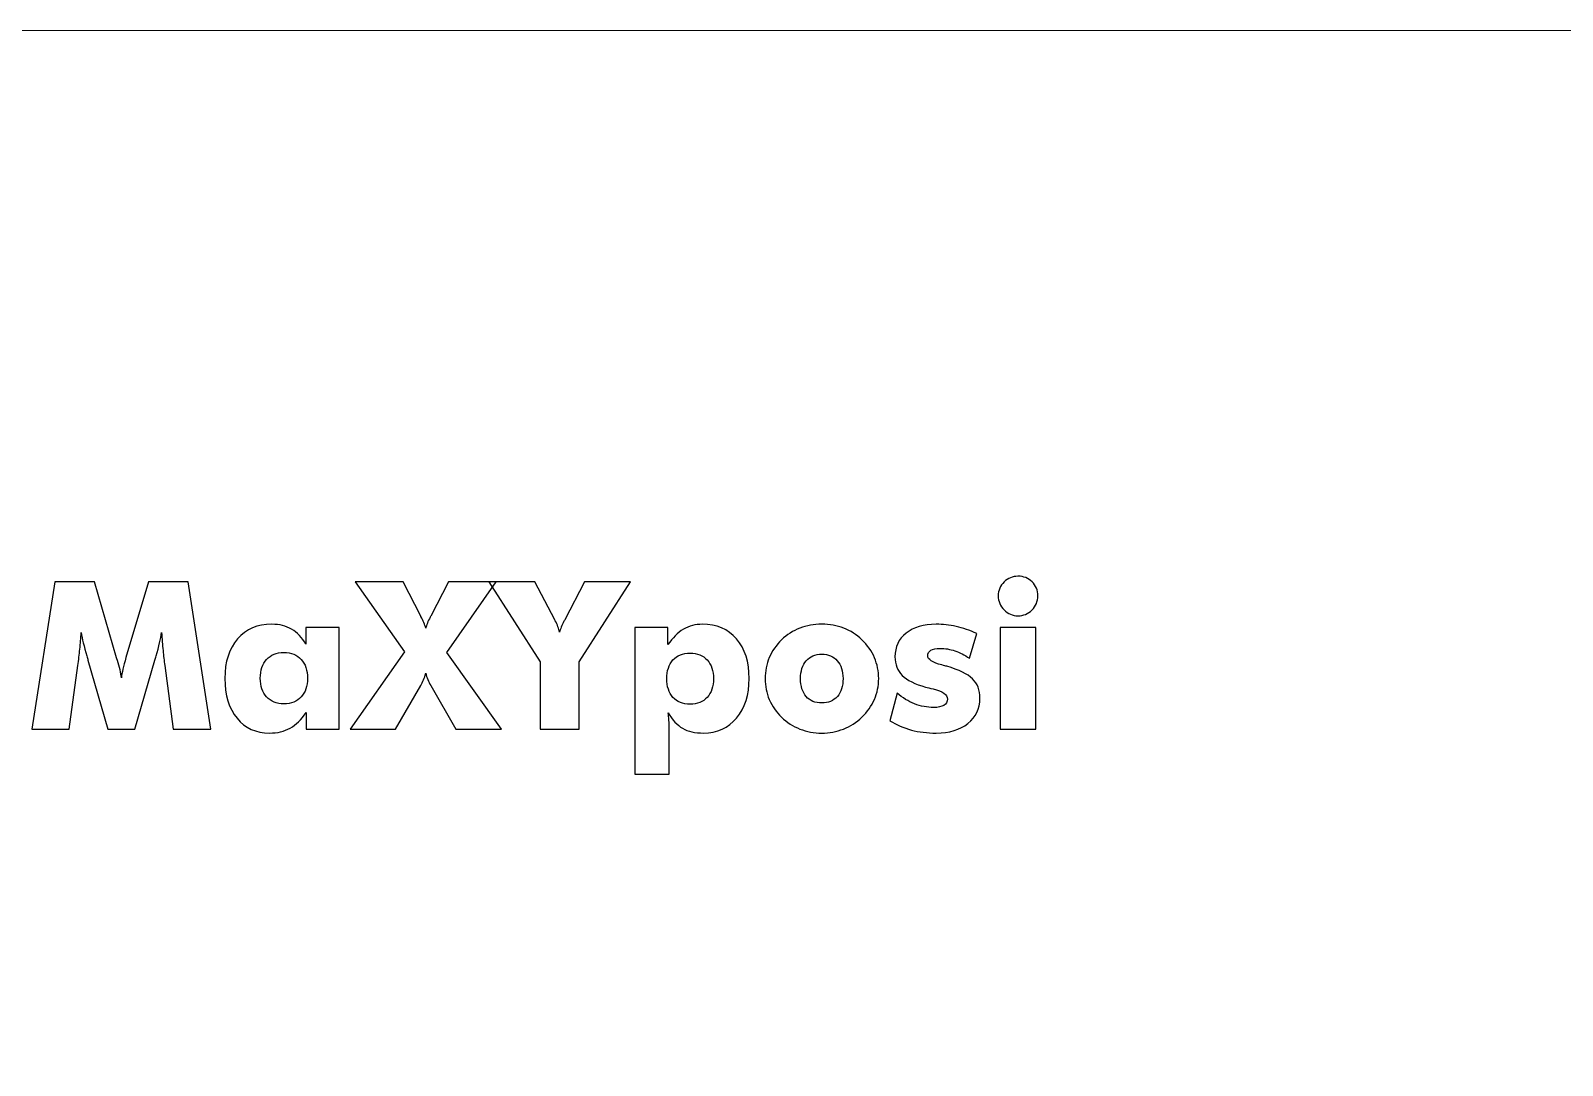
# Model space of a CAD drawing. Header units: centimetres. Extents: x -13.8 to 12.2, y -7.5 to 12.7.
# Drawn here: x -0.43 to 5.86, y 3.45 to 7.7 of the extents above; entities that cross this region are included whole.
import ezdxf

# ---------------------------------------------------------------- set-up
doc = ezdxf.new("R2010")
doc.units = ezdxf.units.CM
doc.header["$MEASUREMENT"] = 0
doc.layers.add('Layer 1', color=7, linetype='Continuous')

msp = doc.modelspace()

# ---------------------------------------------------------------- linework, layer by layer
at = {"layer": 'Layer 1', "lineweight": 9}
msp.add_open_spline([(-13.50318, 7.7), (-13.50318, 7.7), (11.80318, 7.7), (11.80318, 7.7), (11.80318, 7.7), (11.99393, 7.7), (12.15, 7.54394), (12.15, 7.35318), (12.15, 7.35318), (12.15, 7.35318), (12.15, -7.15318), (12.15, -7.15318), (12.15, -7.15318), (12.15, -7.34394), (11.99393, -7.5), (11.80318, -7.5), (11.80318, -7.5), (11.80318, -7.5), (-13.50318, -7.5), (-13.50318, -7.5), (-13.50318, -7.5), (-13.69394, -7.5), (-13.85, -7.34394), (-13.85, -7.15318), (-13.85, -7.15318), (-13.85, -7.15318), (-13.85, 7.35318), (-13.85, 7.35318), (-13.85, 7.35318), (-13.85, 7.54394), (-13.69394, 7.7), (-13.50318, 7.7)], degree=3, knots=[0, 0, 0, 0, 0.1111111, 0.1111111, 0.1111111, 0.1111111, 0.2222222, 0.2222222, 0.2222222, 0.2222222, 0.3333333, 0.3333333, 0.3333333, 0.3333333, 0.4444444, 0.4444444, 0.4444444, 0.4444444, 0.5555556, 0.5555556, 0.5555556, 0.5555556, 0.6666667, 0.6666667, 0.6666667, 0.6666667, 0.7777778, 0.7777778, 0.7777778, 0.7777778, 1, 1, 1, 1], dxfattribs=at)
at = {"layer": 'Layer 1', "color": 1}
for points, knots in [([(0.30909, 4.83001), (0.30909, 4.83001), (0.15485, 4.83001), (0.15485, 4.83001), (0.15485, 4.83001), (0.15485, 4.83001), (0.11944, 5.09177), (0.11944, 5.09177), (0.11944, 5.09177), (0.1169, 5.11025), (0.11464, 5.13072), (0.11252, 5.15343), (0.11252, 5.15343), (0.11055, 5.17601), (0.10857, 5.20071), (0.10702, 5.22738), (0.10702, 5.22738), (0.10307, 5.20169), (0.09559, 5.1698), (0.0843, 5.13142), (0.0843, 5.13142), (0.08176, 5.12352), (0.07992, 5.11759), (0.0788, 5.11364), (0.0788, 5.11364), (0.0788, 5.11364), (-0.00333, 4.83001), (-0.00333, 4.83001), (-0.00333, 4.83001), (-0.00333, 4.83001), (-0.1134, 4.83001), (-0.1134, 4.83001), (-0.1134, 4.83001), (-0.1134, 4.83001), (-0.19552, 5.11364), (-0.19552, 5.11364), (-0.19552, 5.11364), (-0.19665, 5.11759), (-0.19834, 5.12352), (-0.2006, 5.13142), (-0.2006, 5.13142), (-0.21217, 5.1698), (-0.21965, 5.20155), (-0.22332, 5.22695), (-0.22332, 5.22695), (-0.22487, 5.20409), (-0.22685, 5.18137), (-0.22911, 5.15894), (-0.22911, 5.15894), (-0.23122, 5.1365), (-0.2339, 5.11406), (-0.23687, 5.09177), (-0.23687, 5.09177), (-0.23687, 5.09177), (-0.27243, 4.83001), (-0.27243, 4.83001), (-0.27243, 4.83001), (-0.27243, 4.83001), (-0.42581, 4.83001), (-0.42581, 4.83001), (-0.42581, 4.83001), (-0.42581, 4.83001), (-0.3324, 5.43537), (-0.3324, 5.43537), (-0.3324, 5.43537), (-0.3324, 5.43537), (-0.16913, 5.43537), (-0.16913, 5.43537), (-0.16913, 5.43537), (-0.16913, 5.43537), (-0.07784, 5.12324), (-0.07784, 5.12324), (-0.07784, 5.12324), (-0.07727, 5.12098), (-0.07614, 5.11745), (-0.07445, 5.11237), (-0.07445, 5.11237), (-0.06598, 5.08457), (-0.06062, 5.06072), (-0.05836, 5.04083), (-0.05836, 5.04083), (-0.05723, 5.05169), (-0.05526, 5.06355), (-0.05215, 5.07667), (-0.05215, 5.07667), (-0.04919, 5.08979), (-0.04496, 5.1056), (-0.03974, 5.12408), (-0.03974, 5.12408), (-0.03974, 5.12408), (0.05241, 5.43537), (0.05241, 5.43537), (0.05241, 5.43537), (0.05241, 5.43537), (0.2161, 5.43537), (0.2161, 5.43537), (0.2161, 5.43537), (0.2161, 5.43537), (0.30909, 4.83001), (0.30909, 4.83001)], [0, 0, 0, 0, 0.0384615, 0.0384615, 0.0384615, 0.0384615, 0.0769231, 0.0769231, 0.0769231, 0.0769231, 0.1153846, 0.1153846, 0.1153846, 0.1153846, 0.1538462, 0.1538462, 0.1538462, 0.1538462, 0.1923077, 0.1923077, 0.1923077, 0.1923077, 0.2307692, 0.2307692, 0.2307692, 0.2307692, 0.2692308, 0.2692308, 0.2692308, 0.2692308, 0.3076923, 0.3076923, 0.3076923, 0.3076923, 0.3461538, 0.3461538, 0.3461538, 0.3461538, 0.3846154, 0.3846154, 0.3846154, 0.3846154, 0.4230769, 0.4230769, 0.4230769, 0.4230769, 0.4615385, 0.4615385, 0.4615385, 0.4615385, 0.5, 0.5, 0.5, 0.5, 0.5384615, 0.5384615, 0.5384615, 0.5384615, 0.5769231, 0.5769231, 0.5769231, 0.5769231, 0.6153846, 0.6153846, 0.6153846, 0.6153846, 0.6538462, 0.6538462, 0.6538462, 0.6538462, 0.6923077, 0.6923077, 0.6923077, 0.6923077, 0.7307692, 0.7307692, 0.7307692, 0.7307692, 0.7692308, 0.7692308, 0.7692308, 0.7692308, 0.8076923, 0.8076923, 0.8076923, 0.8076923, 0.8461538, 0.8461538, 0.8461538, 0.8461538, 0.8846154, 0.8846154, 0.8846154, 0.8846154, 0.9230769, 0.9230769, 0.9230769, 0.9230769, 1, 1, 1, 1]), ([(1.17099, 5.29483), (1.17099, 5.29483), (1.17184, 5.29313), (1.17184, 5.29313), (1.17184, 5.29313), (1.18143, 5.27493), (1.18792, 5.25898), (1.19131, 5.24516), (1.19131, 5.24516), (1.19427, 5.25786), (1.20048, 5.27281), (1.2098, 5.29017), (1.2098, 5.29017), (1.21093, 5.29215), (1.21177, 5.2937), (1.21234, 5.29483), (1.21234, 5.29483), (1.21234, 5.29483), (1.28501, 5.43537), (1.28501, 5.43537), (1.28501, 5.43537), (1.28501, 5.43537), (1.48059, 5.43537), (1.48059, 5.43537), (1.48059, 5.43537), (1.48059, 5.43537), (1.27852, 5.14426), (1.27852, 5.14426), (1.27852, 5.14426), (1.27852, 5.14426), (1.50204, 4.83001), (1.50204, 4.83001), (1.50204, 4.83001), (1.50204, 4.83001), (1.31478, 4.83001), (1.31478, 4.83001), (1.31478, 4.83001), (1.31478, 4.83001), (1.21234, 5.0095), (1.21234, 5.0095), (1.21234, 5.0095), (1.20768, 5.0174), (1.20345, 5.02573), (1.19992, 5.03406), (1.19992, 5.03406), (1.19639, 5.04252), (1.19343, 5.05099), (1.19131, 5.05945), (1.19131, 5.05945), (1.18877, 5.04986), (1.18581, 5.04097), (1.18256, 5.03264), (1.18256, 5.03264), (1.17932, 5.02432), (1.17537, 5.0167), (1.17099, 5.0095), (1.17099, 5.0095), (1.17099, 5.0095), (1.0677, 4.83001), (1.0677, 4.83001), (1.0677, 4.83001), (1.0677, 4.83001), (0.88059, 4.83001), (0.88059, 4.83001), (0.88059, 4.83001), (0.88059, 4.83001), (1.10481, 5.14751), (1.10481, 5.14751), (1.10481, 5.14751), (1.10481, 5.14751), (0.90189, 5.43537), (0.90189, 5.43537), (0.90189, 5.43537), (0.90189, 5.43537), (1.09832, 5.43537), (1.09832, 5.43537), (1.09832, 5.43537), (1.09832, 5.43537), (1.17099, 5.29483), (1.17099, 5.29483)], [0, 0, 0, 0, 0.047619, 0.047619, 0.047619, 0.047619, 0.0952381, 0.0952381, 0.0952381, 0.0952381, 0.1428571, 0.1428571, 0.1428571, 0.1428571, 0.1904762, 0.1904762, 0.1904762, 0.1904762, 0.2380952, 0.2380952, 0.2380952, 0.2380952, 0.2857143, 0.2857143, 0.2857143, 0.2857143, 0.3333333, 0.3333333, 0.3333333, 0.3333333, 0.3809524, 0.3809524, 0.3809524, 0.3809524, 0.4285714, 0.4285714, 0.4285714, 0.4285714, 0.4761905, 0.4761905, 0.4761905, 0.4761905, 0.5238095, 0.5238095, 0.5238095, 0.5238095, 0.5714286, 0.5714286, 0.5714286, 0.5714286, 0.6190476, 0.6190476, 0.6190476, 0.6190476, 0.6666667, 0.6666667, 0.6666667, 0.6666667, 0.7142857, 0.7142857, 0.7142857, 0.7142857, 0.7619048, 0.7619048, 0.7619048, 0.7619048, 0.8095238, 0.8095238, 0.8095238, 0.8095238, 0.8571429, 0.8571429, 0.8571429, 0.8571429, 0.9047619, 0.9047619, 0.9047619, 0.9047619, 1, 1, 1, 1]), ([(1.66205, 4.83001), (1.66205, 4.83001), (1.66205, 5.1063), (1.66205, 5.1063), (1.66205, 5.1063), (1.66205, 5.1063), (1.45039, 5.43537), (1.45039, 5.43537), (1.45039, 5.43537), (1.45039, 5.43537), (1.63976, 5.43537), (1.63976, 5.43537), (1.63976, 5.43537), (1.63976, 5.43537), (1.72118, 5.27945), (1.72118, 5.27945), (1.72118, 5.27945), (1.72174, 5.2786), (1.72259, 5.27719), (1.72372, 5.27493), (1.72372, 5.27493), (1.73218, 5.2587), (1.73811, 5.24304), (1.7415, 5.22822), (1.7415, 5.22822), (1.74418, 5.24177), (1.7501, 5.25673), (1.75928, 5.27324), (1.75928, 5.27324), (1.76083, 5.27634), (1.76196, 5.27832), (1.76252, 5.27945), (1.76252, 5.27945), (1.76252, 5.27945), (1.8431, 5.43537), (1.8431, 5.43537), (1.8431, 5.43537), (1.8431, 5.43537), (2.03289, 5.43537), (2.03289, 5.43537), (2.03289, 5.43537), (2.03289, 5.43537), (1.82122, 5.1063), (1.82122, 5.1063), (1.82122, 5.1063), (1.82122, 5.1063), (1.82122, 4.83001), (1.82122, 4.83001), (1.82122, 4.83001), (1.82122, 4.83001), (1.66205, 4.83001), (1.66205, 4.83001)], [0, 0, 0, 0, 0.0714286, 0.0714286, 0.0714286, 0.0714286, 0.1428571, 0.1428571, 0.1428571, 0.1428571, 0.2142857, 0.2142857, 0.2142857, 0.2142857, 0.2857143, 0.2857143, 0.2857143, 0.2857143, 0.3571429, 0.3571429, 0.3571429, 0.3571429, 0.4285714, 0.4285714, 0.4285714, 0.4285714, 0.5, 0.5, 0.5, 0.5, 0.5714286, 0.5714286, 0.5714286, 0.5714286, 0.6428571, 0.6428571, 0.6428571, 0.6428571, 0.7142857, 0.7142857, 0.7142857, 0.7142857, 0.7857143, 0.7857143, 0.7857143, 0.7857143, 0.8571429, 0.8571429, 0.8571429, 0.8571429, 1, 1, 1, 1]), ([(3.54263, 5.3778), (3.54263, 5.40009), (3.55053, 5.419), (3.56648, 5.43467), (3.56648, 5.43467), (3.58228, 5.45033), (3.60133, 5.45823), (3.62377, 5.45823), (3.62377, 5.45823), (3.64691, 5.45823), (3.66624, 5.45047), (3.68176, 5.43509), (3.68176, 5.43509), (3.69743, 5.41971), (3.70519, 5.40066), (3.70519, 5.3778), (3.70519, 5.3778), (3.70519, 5.35494), (3.69729, 5.33561), (3.68134, 5.31966), (3.68134, 5.31966), (3.66554, 5.30372), (3.64635, 5.29567), (3.62377, 5.29567), (3.62377, 5.29567), (3.60161, 5.29567), (3.58256, 5.30386), (3.56662, 5.32009), (3.56662, 5.32009), (3.55067, 5.33631), (3.54263, 5.3555), (3.54263, 5.3778)], [0, 0, 0, 0, 0.1111111, 0.1111111, 0.1111111, 0.1111111, 0.2222222, 0.2222222, 0.2222222, 0.2222222, 0.3333333, 0.3333333, 0.3333333, 0.3333333, 0.4444444, 0.4444444, 0.4444444, 0.4444444, 0.5555556, 0.5555556, 0.5555556, 0.5555556, 0.6666667, 0.6666667, 0.6666667, 0.6666667, 0.7777778, 0.7777778, 0.7777778, 0.7777778, 1, 1, 1, 1]), ([(0.83557, 5.24741), (0.83557, 5.24741), (0.83557, 4.83001), (0.83557, 4.83001), (0.83557, 4.83001), (0.83557, 4.83001), (0.7001, 4.83001), (0.7001, 4.83001), (0.7001, 4.83001), (0.7001, 4.83001), (0.7001, 4.89774), (0.7001, 4.89774), (0.7001, 4.89774), (0.68077, 4.86882), (0.65918, 4.84765), (0.63505, 4.8341), (0.63505, 4.8341), (0.61092, 4.8207), (0.58256, 4.81392), (0.5501, 4.81392), (0.5501, 4.81392), (0.49437, 4.81392), (0.44992, 4.83424), (0.41647, 4.87488), (0.41647, 4.87488), (0.38317, 4.91552), (0.36652, 4.97013), (0.36652, 5.03843), (0.36652, 5.03843), (0.36652, 5.10659), (0.38402, 5.16063), (0.41887, 5.20085), (0.41887, 5.20085), (0.45373, 5.24092), (0.50057, 5.26096), (0.55956, 5.26096), (0.55956, 5.26096), (0.59103, 5.26096), (0.61812, 5.25419), (0.64084, 5.24078), (0.64084, 5.24078), (0.66356, 5.22738), (0.68303, 5.20677), (0.69926, 5.17883), (0.69926, 5.17883), (0.69926, 5.17883), (0.69926, 5.24741), (0.69926, 5.24741), (0.69926, 5.24741), (0.69926, 5.24741), (0.83557, 5.24741), (0.83557, 5.24741)], [0, 0, 0, 0, 0.0714286, 0.0714286, 0.0714286, 0.0714286, 0.1428571, 0.1428571, 0.1428571, 0.1428571, 0.2142857, 0.2142857, 0.2142857, 0.2142857, 0.2857143, 0.2857143, 0.2857143, 0.2857143, 0.3571429, 0.3571429, 0.3571429, 0.3571429, 0.4285714, 0.4285714, 0.4285714, 0.4285714, 0.5, 0.5, 0.5, 0.5, 0.5714286, 0.5714286, 0.5714286, 0.5714286, 0.6428571, 0.6428571, 0.6428571, 0.6428571, 0.7142857, 0.7142857, 0.7142857, 0.7142857, 0.7857143, 0.7857143, 0.7857143, 0.7857143, 0.8571429, 0.8571429, 0.8571429, 0.8571429, 1, 1, 1, 1]), ([(2.05081, 4.64544), (2.05081, 4.64544), (2.05081, 5.24741), (2.05081, 5.24741), (2.05081, 5.24741), (2.05081, 5.24741), (2.18642, 5.24741), (2.18642, 5.24741), (2.18642, 5.24741), (2.18642, 5.24741), (2.18642, 5.17714), (2.18642, 5.17714), (2.18642, 5.17714), (2.20519, 5.20536), (2.22621, 5.22639), (2.24964, 5.24022), (2.24964, 5.24022), (2.27306, 5.25405), (2.29903, 5.26096), (2.32767, 5.26096), (2.32767, 5.26096), (2.38637, 5.26096), (2.43308, 5.24092), (2.46779, 5.20085), (2.46779, 5.20085), (2.50251, 5.16063), (2.51986, 5.1063), (2.51986, 5.03772), (2.51986, 5.03772), (2.51986, 4.97098), (2.50265, 4.91693), (2.46808, 4.87573), (2.46808, 4.87573), (2.4335, 4.83453), (2.38835, 4.81392), (2.33275, 4.81392), (2.33275, 4.81392), (2.29747, 4.81392), (2.26869, 4.82041), (2.24653, 4.8334), (2.24653, 4.8334), (2.22438, 4.84624), (2.20462, 4.86755), (2.18727, 4.89732), (2.18727, 4.89732), (2.18868, 4.88914), (2.18967, 4.87898), (2.19037, 4.86726), (2.19037, 4.86726), (2.19108, 4.85541), (2.19136, 4.84073), (2.19136, 4.82338), (2.19136, 4.82338), (2.19136, 4.82338), (2.19136, 4.64544), (2.19136, 4.64544), (2.19136, 4.64544), (2.19136, 4.64544), (2.05081, 4.64544), (2.05081, 4.64544)], [0, 0, 0, 0, 0.0625, 0.0625, 0.0625, 0.0625, 0.125, 0.125, 0.125, 0.125, 0.1875, 0.1875, 0.1875, 0.1875, 0.25, 0.25, 0.25, 0.25, 0.3125, 0.3125, 0.3125, 0.3125, 0.375, 0.375, 0.375, 0.375, 0.4375, 0.4375, 0.4375, 0.4375, 0.5, 0.5, 0.5, 0.5, 0.5625, 0.5625, 0.5625, 0.5625, 0.625, 0.625, 0.625, 0.625, 0.6875, 0.6875, 0.6875, 0.6875, 0.75, 0.75, 0.75, 0.75, 0.8125, 0.8125, 0.8125, 0.8125, 0.875, 0.875, 0.875, 0.875, 1, 1, 1, 1]), ([(3.05171, 5.03772), (3.05171, 5.00767), (3.04578, 4.97902), (3.03407, 4.95207), (3.03407, 4.95207), (3.02236, 4.92498), (3.00543, 4.90071), (2.98299, 4.87926), (2.98299, 4.87926), (2.96041, 4.85781), (2.93515, 4.84144), (2.90721, 4.83043), (2.90721, 4.83043), (2.87913, 4.81943), (2.8495, 4.81392), (2.81803, 4.81392), (2.81803, 4.81392), (2.786, 4.81392), (2.75608, 4.81943), (2.72814, 4.83043), (2.72814, 4.83043), (2.70006, 4.84144), (2.67509, 4.85781), (2.65307, 4.87926), (2.65307, 4.87926), (2.63092, 4.90028), (2.61413, 4.92427), (2.60256, 4.95136), (2.60256, 4.95136), (2.59099, 4.9786), (2.5852, 5.00739), (2.5852, 5.03772), (2.5852, 5.03772), (2.5852, 5.0682), (2.59099, 5.09699), (2.60242, 5.12408), (2.60242, 5.12408), (2.61385, 5.15104), (2.63064, 5.17531), (2.65307, 5.1969), (2.65307, 5.1969), (2.6748, 5.21806), (2.69964, 5.23415), (2.72772, 5.24487), (2.72772, 5.24487), (2.75566, 5.2556), (2.78572, 5.26096), (2.81803, 5.26096), (2.81803, 5.26096), (2.85035, 5.26096), (2.8804, 5.2556), (2.9082, 5.24487), (2.9082, 5.24487), (2.936, 5.23415), (2.96098, 5.21806), (2.98299, 5.1969), (2.98299, 5.1969), (3.00571, 5.17502), (3.02278, 5.15061), (3.03435, 5.12366), (3.03435, 5.12366), (3.04592, 5.09671), (3.05171, 5.06792), (3.05171, 5.03772)], [0, 0, 0, 0, 0.0588235, 0.0588235, 0.0588235, 0.0588235, 0.1176471, 0.1176471, 0.1176471, 0.1176471, 0.1764706, 0.1764706, 0.1764706, 0.1764706, 0.2352941, 0.2352941, 0.2352941, 0.2352941, 0.2941176, 0.2941176, 0.2941176, 0.2941176, 0.3529412, 0.3529412, 0.3529412, 0.3529412, 0.4117647, 0.4117647, 0.4117647, 0.4117647, 0.4705882, 0.4705882, 0.4705882, 0.4705882, 0.5294118, 0.5294118, 0.5294118, 0.5294118, 0.5882353, 0.5882353, 0.5882353, 0.5882353, 0.6470588, 0.6470588, 0.6470588, 0.6470588, 0.7058824, 0.7058824, 0.7058824, 0.7058824, 0.7647059, 0.7647059, 0.7647059, 0.7647059, 0.8235294, 0.8235294, 0.8235294, 0.8235294, 0.8823529, 0.8823529, 0.8823529, 0.8823529, 1, 1, 1, 1]), ([(3.09743, 4.86472), (3.09743, 4.86472), (3.12805, 4.97733), (3.12805, 4.97733), (3.12805, 4.97733), (3.14964, 4.95856), (3.17321, 4.94417), (3.19903, 4.93401), (3.19903, 4.93401), (3.22485, 4.92399), (3.25082, 4.91891), (3.27692, 4.91891), (3.27692, 4.91891), (3.29541, 4.91891), (3.30952, 4.92187), (3.31911, 4.9278), (3.31911, 4.9278), (3.32885, 4.93373), (3.33365, 4.94233), (3.33365, 4.95362), (3.33365, 4.95362), (3.33365, 4.97211), (3.31417, 4.98594), (3.27523, 4.99511), (3.27523, 4.99511), (3.26253, 4.99807), (3.25223, 5.00075), (3.24461, 5.00287), (3.24461, 5.00287), (3.20044, 5.01501), (3.16855, 5.03095), (3.14851, 5.05071), (3.14851, 5.05071), (3.12862, 5.07032), (3.1186, 5.096), (3.1186, 5.12733), (3.1186, 5.12733), (3.1186, 5.16797), (3.13384, 5.20028), (3.16432, 5.22455), (3.16432, 5.22455), (3.1948, 5.24882), (3.236, 5.26096), (3.28807, 5.26096), (3.28807, 5.26096), (3.31488, 5.26096), (3.34211, 5.25786), (3.36977, 5.25165), (3.36977, 5.25165), (3.39743, 5.24544), (3.42579, 5.23584), (3.45472, 5.22286), (3.45472, 5.22286), (3.45472, 5.22286), (3.4241, 5.12126), (3.4241, 5.12126), (3.4241, 5.12126), (3.40463, 5.13453), (3.38473, 5.14469), (3.36455, 5.1516), (3.36455, 5.1516), (3.34437, 5.15851), (3.32433, 5.1619), (3.30416, 5.1619), (3.30416, 5.1619), (3.28736, 5.1619), (3.27466, 5.15922), (3.26606, 5.154), (3.26606, 5.154), (3.25745, 5.14878), (3.25322, 5.14116), (3.25322, 5.13128), (3.25322, 5.13128), (3.25322, 5.11646), (3.27255, 5.1039), (3.31121, 5.0936), (3.31121, 5.0936), (3.3201, 5.0912), (3.32673, 5.08937), (3.33111, 5.08824), (3.33111, 5.08824), (3.38205, 5.07371), (3.41747, 5.05649), (3.4375, 5.03688), (3.4375, 5.03688), (3.4574, 5.01712), (3.46742, 4.99045), (3.46742, 4.95687), (3.46742, 4.95687), (3.46742, 4.91425), (3.45105, 4.87968), (3.41817, 4.85343), (3.41817, 4.85343), (3.38544, 4.82705), (3.34197, 4.81392), (3.28807, 4.81392), (3.28807, 4.81392), (3.25138, 4.81392), (3.21737, 4.81816), (3.18591, 4.82648), (3.18591, 4.82648), (3.15444, 4.83495), (3.12495, 4.84765), (3.09743, 4.86472)], [0, 0, 0, 0, 0.037037, 0.037037, 0.037037, 0.037037, 0.0740741, 0.0740741, 0.0740741, 0.0740741, 0.1111111, 0.1111111, 0.1111111, 0.1111111, 0.1481481, 0.1481481, 0.1481481, 0.1481481, 0.1851852, 0.1851852, 0.1851852, 0.1851852, 0.2222222, 0.2222222, 0.2222222, 0.2222222, 0.2592593, 0.2592593, 0.2592593, 0.2592593, 0.2962963, 0.2962963, 0.2962963, 0.2962963, 0.3333333, 0.3333333, 0.3333333, 0.3333333, 0.3703704, 0.3703704, 0.3703704, 0.3703704, 0.4074074, 0.4074074, 0.4074074, 0.4074074, 0.4444444, 0.4444444, 0.4444444, 0.4444444, 0.4814815, 0.4814815, 0.4814815, 0.4814815, 0.5185185, 0.5185185, 0.5185185, 0.5185185, 0.5555556, 0.5555556, 0.5555556, 0.5555556, 0.5925926, 0.5925926, 0.5925926, 0.5925926, 0.6296296, 0.6296296, 0.6296296, 0.6296296, 0.6666667, 0.6666667, 0.6666667, 0.6666667, 0.7037037, 0.7037037, 0.7037037, 0.7037037, 0.7407407, 0.7407407, 0.7407407, 0.7407407, 0.7777778, 0.7777778, 0.7777778, 0.7777778, 0.8148148, 0.8148148, 0.8148148, 0.8148148, 0.8518519, 0.8518519, 0.8518519, 0.8518519, 0.8888889, 0.8888889, 0.8888889, 0.8888889, 0.9259259, 0.9259259, 0.9259259, 0.9259259, 1, 1, 1, 1]), ([(3.55025, 4.83001), (3.55025, 4.83001), (3.55025, 5.24741), (3.55025, 5.24741), (3.55025, 5.24741), (3.55025, 5.24741), (3.69757, 5.24741), (3.69757, 5.24741), (3.69757, 5.24741), (3.69757, 5.24741), (3.69757, 4.83001), (3.69757, 4.83001), (3.69757, 4.83001), (3.69757, 4.83001), (3.55025, 4.83001), (3.55025, 4.83001)], [0, 0, 0, 0, 0.2, 0.2, 0.2, 0.2, 0.4, 0.4, 0.4, 0.4, 0.6, 0.6, 0.6, 0.6, 1, 1, 1, 1]), ([(0.70589, 5.03914), (0.70589, 5.07173), (0.69728, 5.09741), (0.67993, 5.11646), (0.67993, 5.11646), (0.66257, 5.13551), (0.63886, 5.14497), (0.60881, 5.14497), (0.60881, 5.14497), (0.57875, 5.14497), (0.55518, 5.13551), (0.53797, 5.1166), (0.53797, 5.1166), (0.52075, 5.09784), (0.51215, 5.07187), (0.51215, 5.03914), (0.51215, 5.03914), (0.51215, 5.00668), (0.52075, 4.981), (0.53811, 4.96223), (0.53811, 4.96223), (0.55547, 4.94346), (0.57903, 4.93415), (0.60881, 4.93415), (0.60881, 4.93415), (0.63886, 4.93415), (0.66257, 4.94346), (0.67993, 4.96223), (0.67993, 4.96223), (0.69728, 4.981), (0.70589, 5.00668), (0.70589, 5.03914)], [0, 0, 0, 0, 0.1111111, 0.1111111, 0.1111111, 0.1111111, 0.2222222, 0.2222222, 0.2222222, 0.2222222, 0.3333333, 0.3333333, 0.3333333, 0.3333333, 0.4444444, 0.4444444, 0.4444444, 0.4444444, 0.5555556, 0.5555556, 0.5555556, 0.5555556, 0.6666667, 0.6666667, 0.6666667, 0.6666667, 0.7777778, 0.7777778, 0.7777778, 0.7777778, 1, 1, 1, 1]), ([(2.18148, 5.03744), (2.18148, 5.00499), (2.18995, 4.9793), (2.20688, 4.96054), (2.20688, 4.96054), (2.22381, 4.94177), (2.24724, 4.93246), (2.27701, 4.93246), (2.27701, 4.93246), (2.30679, 4.93246), (2.33035, 4.94177), (2.34757, 4.96054), (2.34757, 4.96054), (2.36478, 4.9793), (2.37339, 5.00499), (2.37339, 5.03744), (2.37339, 5.03744), (2.37339, 5.0699), (2.36478, 5.09558), (2.34771, 5.11435), (2.34771, 5.11435), (2.33063, 5.13311), (2.30707, 5.14243), (2.27701, 5.14243), (2.27701, 5.14243), (2.24724, 5.14243), (2.22381, 5.13311), (2.20688, 5.11435), (2.20688, 5.11435), (2.18995, 5.09558), (2.18148, 5.0699), (2.18148, 5.03744)], [0, 0, 0, 0, 0.1111111, 0.1111111, 0.1111111, 0.1111111, 0.2222222, 0.2222222, 0.2222222, 0.2222222, 0.3333333, 0.3333333, 0.3333333, 0.3333333, 0.4444444, 0.4444444, 0.4444444, 0.4444444, 0.5555556, 0.5555556, 0.5555556, 0.5555556, 0.6666667, 0.6666667, 0.6666667, 0.6666667, 0.7777778, 0.7777778, 0.7777778, 0.7777778, 1, 1, 1, 1]), ([(2.90524, 5.03772), (2.90524, 5.06877), (2.89734, 5.09332), (2.88167, 5.11124), (2.88167, 5.11124), (2.86601, 5.12916), (2.8447, 5.13819), (2.81803, 5.13819), (2.81803, 5.13819), (2.79108, 5.13819), (2.76977, 5.12916), (2.75411, 5.11124), (2.75411, 5.11124), (2.73859, 5.09332), (2.73083, 5.06877), (2.73083, 5.03772), (2.73083, 5.03772), (2.73083, 5.00654), (2.73859, 4.98199), (2.75397, 4.96421), (2.75397, 4.96421), (2.76935, 4.94643), (2.7908, 4.93754), (2.81803, 4.93754), (2.81803, 4.93754), (2.84498, 4.93754), (2.86629, 4.94643), (2.88195, 4.96421), (2.88195, 4.96421), (2.89748, 4.98199), (2.90524, 5.00654), (2.90524, 5.03772)], [0, 0, 0, 0, 0.1111111, 0.1111111, 0.1111111, 0.1111111, 0.2222222, 0.2222222, 0.2222222, 0.2222222, 0.3333333, 0.3333333, 0.3333333, 0.3333333, 0.4444444, 0.4444444, 0.4444444, 0.4444444, 0.5555556, 0.5555556, 0.5555556, 0.5555556, 0.6666667, 0.6666667, 0.6666667, 0.6666667, 0.7777778, 0.7777778, 0.7777778, 0.7777778, 1, 1, 1, 1])]:
    msp.add_open_spline(points, degree=3, knots=knots, dxfattribs=at)

doc.saveas('drawing.dxf')
